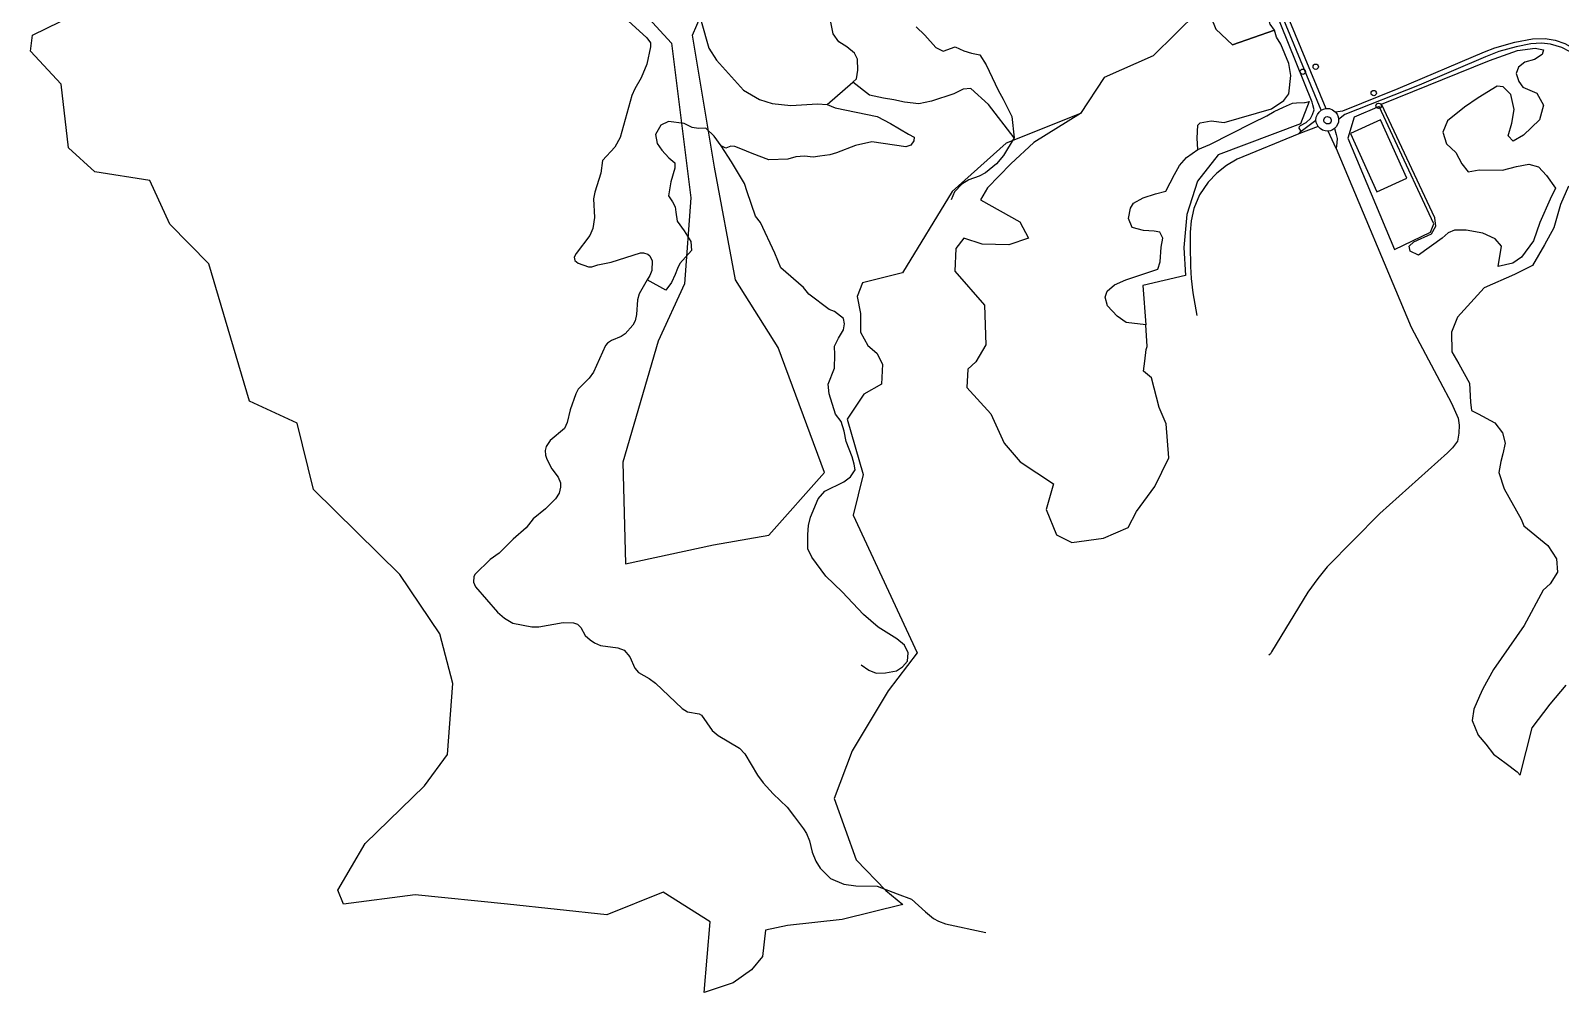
# Model space of a CAD drawing. Header units: metres. Extents: x 11276530 to 11306586, y 355867 to 367650.
# Drawn here: x 11289400 to 11292273, y 357239 to 359046 of the extents above; entities that cross this region are included whole.
import ezdxf

# ---------------------------------------------------------------- set-up
doc = ezdxf.new("R2010")
doc.units = ezdxf.units.M
for name, color, linetype in [('AMENITY', 6, 'Continuous'), ('HIGHWAY_FOOTWAY', 6, 'Continuous'), ('HIGHWAY_SECONDARY', 4, 'Continuous'), ('HIGHWAY_TERTIARY', 3, 'Continuous'), ('LANDUSE', 2, 'Continuous'), ('OSM_OTHER', 7, 'Continuous')]:
    doc.layers.add(name, color=color, linetype=linetype)

msp = doc.modelspace()

# ---------------------------------------------------------------- linework, layer by layer
at = {"layer": 'AMENITY'}
msp.add_lwpolyline([(11291833.6, 358870.7), (11291831.5, 358871.7), (11291829.8, 358873.4), (11291828.8, 358875.6), (11291828.6, 358878), (11291829.2, 358880.3), (11291830.6, 358882.2), (11291832.5, 358883.6), (11291834.6, 358884.2), (11291836.8, 358884.1), (11291838.9, 358883.4), (11291840.6, 358882.1), (11291841.8, 358880.2), (11291842.4, 358878.1), (11291842.3, 358876), (11291841.5, 358873.9), (11291840.1, 358872.2), (11291838.3, 358871), (11291836, 358870.4), (11291833.6, 358870.7)], dxfattribs=at)
at = {"layer": 'HIGHWAY_FOOTWAY'}
msp.add_lwpolyline([(11291786, 358857.2), (11291782.4, 358862.7), (11291782.9, 358865.6), (11291784.5, 358867.7), (11291795.2, 358873.3), (11291803.3, 358881), (11291807.1, 358888.2), (11291810.2, 358897.2), (11291808, 358906.1), (11291806.7, 358911.6), (11291732.2, 359095.8), (11291665.7, 359253.9), (11291638.2, 359313.6), (11291626.9, 359336.2), (11291610.8, 359354.8), (11291593.7, 359372.3), (11291582, 359386), (11291533, 359421), (11291485.6, 359443.6), (11291414, 359476.1), (11291373.3, 359496.7), (11291324.5, 359517.4), (11291306.6, 359525.5)], dxfattribs=at)
at = {"layer": 'HIGHWAY_SECONDARY'}
for points in [[(11291823.8, 358896.4), (11291679.9, 359244), (11291654.7, 359304.7), (11291629.9, 359344.4), (11291588.4, 359392.9), (11291537.6, 359427.1), (11291429.1, 359477.5), (11291319.9, 359526.6), (11291303.5, 359534.9), (11291288.4, 359545.7), (11291106.9, 359681), (11291018.7, 359751.1), (11290984.6, 359785.5), (11290981.1, 359789.6), (11290967.8, 359806.1), (11290954.4, 359820.8), (11290931.8, 359855.3), (11290891, 359928.9), (11290870.1, 359979.8), (11290861.3, 360003.2), (11290841.4, 360074.3)], [(11290853.4, 360077.1), (11290877.2, 359996), (11290880.4, 359983.2), (11290896.2, 359941.2), (11290918.6, 359902.7), (11290942.9, 359862.4), (11290970.9, 359824.2), (11290984.9, 359805), (11290987.2, 359802.4), (11291024.8, 359760.9), (11291112.8, 359688.4), (11291222.5, 359608), (11291298.5, 359555.1), (11291324.2, 359539.7), (11291433.1, 359485.8), (11291542.2, 359435.1), (11291594.6, 359399.9), (11291637.3, 359349.9), (11291662.9, 359308.9), (11291688.4, 359247.6), (11291832.5, 358899.5)], [(11291850, 358893.3), (11291864, 358895.4), (11291968, 358937.2), (11292129.9, 359005.9), (11292149.6, 359013.7), (11292187.2, 359023.9), (11292220.1, 359030.1), (11292244, 359031), (11292262.8, 359027.7), (11292281.3, 359021.5), (11292304.3, 359008.3), (11292353, 358969.8), (11292459.5, 358886.8), (11292467.3, 358882.6), (11292479, 358879.3), (11292553.3, 358867.1), (11292637.9, 358853.4), (11292688.8, 358845.1), (11292858.4, 358816.6), (11292935, 358803.8)], [(11292967.5, 358788.9), (11292955.8, 358790.9), (11292924.4, 358796.1), (11292474.1, 358871.2), (11292462.8, 358874.4), (11292452.9, 358880.4), (11292300.6, 358999), (11292289.6, 359006.4), (11292275.3, 359014.2), (11292254, 359020.5), (11292237.3, 359022.2), (11292217, 359020.8), (11292189.9, 359015.4), (11292157, 359006.4), (11292132.2, 358996.6), (11292007.7, 358943.4), (11291868, 358888.2), (11291856.3, 358878.6)], [(11291828, 358898.4), (11291832.5, 358899.5), (11291838.9, 358899.2), (11291844.9, 358897.1), (11291850, 358893.3), (11291853.4, 358889), (11291855.5, 358884), (11291856.3, 358878.6), (11291855.8, 358873.9), (11291854.3, 358869.3), (11291851.8, 358865.2), (11291848.4, 358861.8), (11291844.9, 358859.5), (11291840.9, 358857.8), (11291836.7, 358857.1), (11291831.3, 358857.3), (11291826.2, 358858.9), (11291821.6, 358861.7), (11291817.9, 358865.6), (11291815.7, 358869.3), (11291814.2, 358873.5), (11291813.7, 358877.8), (11291814.3, 358883.3), (11291816.3, 358888.5), (11291819.5, 358892.9), (11291823.8, 358896.4), (11291828, 358898.4)]]:
    msp.add_lwpolyline(points, dxfattribs=at)
at = {"layer": 'HIGHWAY_TERTIARY'}
for points in [[(11291781.6, 358852.1), (11291786, 358857.2), (11291813.7, 358877.8)], [(11291817.9, 358865.6), (11291781.6, 358852.1)], [(11291848.4, 358861.8), (11291851.5, 358850.7), (11291853.8, 358843.3), (11291852.6, 358835.1), (11291851.9, 358824.4)], [(11291781.6, 358852.1), (11291666, 358804.4), (11291645.7, 358792.5), (11291627.8, 358777.9), (11291611.3, 358761.2), (11291595.3, 358737.1), (11291584.6, 358711.4), (11291579.2, 358688.8), (11291577.8, 358667.4), (11291577.6, 358641.4), (11291578.1, 358602.7), (11291579.6, 358580.2), (11291582.8, 358553.4), (11291590, 358511)], [(11291851.9, 358824.4), (11291836.7, 358857.1)], [(11291851.9, 358824.4), (11291992.4, 358488.8), (11292046.6, 358387.3), (11292068.5, 358346.3), (11292080.5, 358318.1), (11292082.8, 358304.6), (11292082.1, 358289.5), (11292079.5, 358275), (11292070.1, 358262), (11292060.6, 358252.7), (11291933.9, 358139), (11291834.7, 358038.5), (11291817.1, 358017.1), (11291798.3, 357991.1), (11291730.5, 357879.3), (11291728.1, 357875.1), (11291725.4, 357872.6)]]:
    msp.add_lwpolyline(points, dxfattribs=at)
at = {"layer": 'LANDUSE'}
for points in [[(11291592.2, 359080.9), (11291508.3, 358998.1), (11291416.2, 358957.5), (11291371.6, 358890.4), (11291232.1, 358834.3), (11291130.7, 358743.6), (11291037.2, 358590.6), (11290962.3, 358571.9), (11290952, 358546.5), (11290958.3, 358514.7), (11290958.6, 358479.5), (11290972.4, 358454.4), (11290989.1, 358439.8), (11290999.8, 358419.5), (11290997.6, 358381.7), (11290964.6, 358362.8), (11290933.3, 358316.1), (11290963.7, 358212.4), (11290944.6, 358135.7), (11291064.6, 357877.5), (11291010.7, 357805.9), (11290942.8, 357693.4), (11290908.8, 357603.6), (11290950.2, 357488.7), (11291006, 357430.6), (11291038.1, 357404.5), (11290923.7, 357376.6), (11290821.6, 357365.2), (11290779.8, 357356.2), (11290774.4, 357306.7), (11290753.5, 357281.6), (11290719.5, 357257.7), (11290665.1, 357239.5), (11290665.1, 357239.5), (11290676.1, 357372.1), (11290587.9, 357428), (11290482, 357385.1), (11290295.3, 357405.1), (11290122.4, 357423), (11289987.3, 357405.4), (11289976.7, 357431.5), (11290028.4, 357519), (11290139.5, 357627.3), (11290183.2, 357686.4), (11290192.6, 357819.4), (11290168.4, 357912.9), (11290093.5, 358024), (11289931.2, 358184.1), (11289900.9, 358308.7), (11289811.2, 358349.6), (11289775.8, 358468.2), (11289734.4, 358607.8), (11289661.4, 358682.2), (11289623.7, 358764.5), (11289520.9, 358780.3), (11289471.2, 358825.4), (11289457.2, 358945), (11289400, 359007.3), (11289403.7, 359037.1), (11289456.3, 359063.1)], [(11290553.4, 359076.8), (11290603.6, 359022), (11290640.1, 358731.9), (11290627.9, 358570.3), (11290578.6, 358462.4), (11290512.2, 358235.5), (11290517.4, 358044.1), (11290682.5, 358080.2), (11290786.5, 358098), (11290891, 358215.7), (11290803.6, 358450.6), (11290724, 358577.5), (11290684.5, 358789.3), (11290643.1, 359037.3), (11290659.3, 359074.7)], [(11292288.2, 358753.6), (11292272.7, 358719), (11292260.7, 358675.4), (11292242.8, 358643.7), (11292220.1, 358604.9), (11292186.7, 358587.6), (11292129.4, 358562.5), (11292079.8, 358507.6), (11292068.5, 358479.5), (11292069.1, 358442.5), (11292082.2, 358419.8), (11292101.9, 358383.4), (11292103.7, 358347.8), (11292105.8, 358332), (11292118, 358326), (11292149.7, 358309), (11292163.7, 358290.5), (11292168.8, 358270.8), (11292164.9, 358250.8), (11292161, 358236.5), (11292157.1, 358215.6), (11292167, 358185.1), (11292198.9, 358128.4), (11292204, 358115.5), (11292249.4, 358078.5), (11292265.5, 358054), (11292267.3, 358028.7), (11292253.3, 358006.9), (11292240.5, 357994.9), (11292204.9, 357928.6), (11292147.3, 357846.2), (11292127, 357809.5), (11292120.7, 357795.5), (11292110.3, 357771.6), (11292107.3, 357749.8), (11292118.6, 357722.6), (11292133, 357705.6), (11292147.3, 357687.1), (11292170.9, 357669.5), (11292191.5, 357653.6), (11292197.4, 357647.7), (11292219.5, 357736.6), (11292253.6, 357780.8), (11292283.4, 357816.7)]]:
    msp.add_lwpolyline(points, dxfattribs=at)
msp.add_lwpolyline([(11291885.4, 358883.2), (11291873.8, 358843.5), (11291961.3, 358634.5), (11292029, 358667.5), (11292035, 358683), (11291932.3, 358903.2), (11291885.4, 358883.2)], close=True, dxfattribs=at)
at = {"layer": 'OSM_OTHER'}
for points in [[(11291626.6, 359307.2), (11291579.4, 359243.9), (11291566.2, 359210.4), (11291588.9, 359181.2), (11291604.5, 359144.8), (11291598.5, 359115.5), (11291625.4, 359048.6), (11291657, 359019.3), (11291735.8, 359046.5), (11291727.5, 359057.9), (11291717.6, 359097.3), (11291626.6, 359307.2)], [(11290515, 359070.5), (11290557.3, 359032.2), (11290563.8, 359022.9), (11290564.3, 359015.5), (11290557.1, 358982.6), (11290546.4, 358957), (11290534.4, 358936.5), (11290529.1, 358923.7), (11290507.2, 358844.8), (11290497.3, 358826.6), (11290473.9, 358801.9), (11290470.9, 358778), (11290459.4, 358742.4), (11290456.9, 358730.1), (11290459, 358694.8), (11290455.6, 358674.4), (11290449.9, 358661), (11290424.2, 358627.1), (11290420.8, 358620.3), (11290421.7, 358614.1), (11290428, 358608.9), (11290447.4, 358601.9), (11290453.9, 358602.3), (11290465.3, 358605.9), (11290490.5, 358610.8), (11290545.2, 358628.7), (11290551, 358628.7), (11290559.1, 358626), (11290562.8, 358622.8), (11290567.1, 358613.2), (11290566.3, 358595.2), (11290562.8, 358586.1), (11290557.7, 358577.4), (11290542.7, 358551.3), (11290539.6, 358540), (11290538.1, 358512.3), (11290535.4, 358500.9), (11290530.8, 358492.3), (11290516.3, 358476), (11290508.9, 358471.2), (11290491, 358464), (11290483.1, 358458.8), (11290479.5, 358454.3), (11290457, 358404.2), (11290448.9, 358393.2), (11290428.4, 358372.1), (11290424, 358363.8), (11290413.5, 358333.4), (11290407.6, 358310), (11290402.7, 358298.7), (11290375.5, 358276), (11290368.2, 358264.5), (11290366.4, 358257), (11290366.8, 358248.3), (11290369.3, 358240.8), (11290378.8, 358222.5), (11290390.8, 358207.1), (11290394.8, 358196.3), (11290394.9, 358188.5), (11290392.3, 358176.9), (11290385.7, 358166.4), (11290366.8, 358147.9), (11290344, 358128.8), (11290330.7, 358111.9), (11290306.1, 358090.9), (11290279.6, 358064.1), (11290263, 358052.2), (11290234.6, 358024.7), (11290232.3, 358020.8), (11290231.5, 358009.9), (11290235.4, 358001), (11290277, 357953.7), (11290289.7, 357942.1), (11290305.8, 357932.7), (11290341.1, 357925.8), (11290354.3, 357926.3), (11290399.8, 357934.3), (11290419.7, 357933.4), (11290426.8, 357931.1), (11290433.4, 357924.6), (11290441.3, 357910), (11290450.7, 357901.3), (11290459.1, 357895.9), (11290469.9, 357891.2), (11290502.9, 357886.3), (11290514.7, 357882.3), (11290525.3, 357869.6), (11290534.6, 357848.2), (11290541.8, 357840.5), (11290561.8, 357829.3), (11290573.6, 357820.3), (11290623.8, 357772.7), (11290633.6, 357766.4), (11290655.6, 357762.5), (11290660.1, 357760.2), (11290679.9, 357731.6), (11290691.1, 357721.9), (11290731.4, 357698.4), (11290741.1, 357687.2), (11290765.3, 357647.4), (11290775.9, 357633.1), (11290794.4, 357612.5), (11290821, 357587.1), (11290834.3, 357569.5), (11290851.4, 357546.7), (11290857.3, 357537.6), (11290862.7, 357524.1), (11290867.4, 357503), (11290874.7, 357486), (11290882.9, 357472.7), (11290901.8, 357453.1), (11290927.2, 357442.5), (11290949.5, 357439.4), (11290989.5, 357439.2), (11291027.4, 357424.6), (11291053.9, 357414.8), (11291080.2, 357390.9), (11291095.8, 357378.5), (11291104.6, 357373.4), (11291118, 357368.2), (11291193.5, 357351.7)], [(11290659.2, 359063.2), (11290673.5, 359012.5), (11290688.1, 358990.4), (11290738.6, 358934), (11290769, 358916.6), (11290792.3, 358908.9), (11290827.9, 358905), (11290878, 358908), (11290895.6, 358906.8), (11290910.9, 358900.5), (11290990, 358884.4), (11291014.8, 358871.5), (11291048.8, 358851.5), (11291059.3, 358845.9), (11291058.7, 358838.7), (11291053, 358830.6), (11291043.4, 358827.7), (11290979.8, 358836.6), (11290949.1, 358830), (11290913.5, 358816.3), (11290901, 358812.4), (11290882.2, 358809.7), (11290869.4, 358808), (11290853.5, 358809.7), (11290837.1, 358808.6), (11290822.2, 358804.4), (11290786.4, 358803.2), (11290754.7, 358815.1), (11290733.8, 358823.8), (11290722.5, 358828.3), (11290715, 358828.6), (11290705.4, 358825), (11290697.1, 358829.1), (11290683.6, 358847.4), (11290668.1, 358862.3), (11290654.4, 358861.7), (11290642.1, 358864.1), (11290627.5, 358871.5), (11290597.6, 358874.8), (11290583.3, 358868.3), (11290573.2, 358850.4), (11290576.4, 358833.9), (11290585.1, 358821.4), (11290598.8, 358807.1), (11290609.9, 358797.5), (11290609.9, 358787.6), (11290602.1, 358761.7), (11290597.9, 358735.4), (11290605.4, 358724.1), (11290610.5, 358714.5), (11290611.7, 358704.6), (11290614.4, 358688.2), (11290627.5, 358669.7), (11290640, 358649.7), (11290640.9, 358633), (11290619.2, 358608.2), (11290614.7, 358599.2), (11290610.5, 358587.9), (11290603.3, 358572.7), (11290592.6, 358558.3), (11290557.7, 358577.4)], [(11291592.2, 359080.9), (11291508.3, 358998.1), (11291416.2, 358957.5), (11291371.6, 358890.4), (11291283.8, 358835.4), (11291240.8, 358795.4), (11291197.2, 358750.6), (11291183.5, 358727.9), (11291257.5, 358686.7), (11291274.2, 358655.7), (11291237.2, 358643.7), (11291187, 358644.9), (11291152.4, 358655.7), (11291137.5, 358636.6), (11291135.7, 358594.2), (11291191.2, 358530.3), (11291193.6, 358455.6), (11291175.1, 358424), (11291160.2, 358410.2), (11291158.4, 358375.6), (11291203.2, 358326), (11291228.3, 358271.1), (11291258.1, 358235.9), (11291320.8, 358194.7), (11291307.1, 358146.3), (11291326.8, 358098.5), (11291355.5, 358084.2), (11291414.6, 358092.6), (11291461.1, 358112.3), (11291476.7, 358142.7), (11291511.3, 358189.3), (11291537.6, 358243.6), (11291532.2, 358307.5), (11291519.1, 358338), (11291504.7, 358393.5), (11291490.1, 358406.4), (11291492.2, 358425), (11291494.6, 358446.7), (11291496.9, 358452.8), (11291494.1, 358493), (11291457.6, 358497.7), (11291440.2, 358509.4), (11291422, 358529.1), (11291417.6, 358544.9), (11291421.7, 358556.2), (11291435.2, 358568.5), (11291456.4, 358577.7), (11291488.3, 358588.5), (11291516.7, 358598), (11291520.9, 358611.5), (11291523.3, 358639.3), (11291525.9, 358656), (11291520.6, 358667), (11291510.1, 358668.8), (11291490.1, 358670.6), (11291468.6, 358676), (11291462, 358693), (11291465.6, 358712.1), (11291471, 358722), (11291489.2, 358731.8), (11291512.2, 358739.3), (11291531.9, 358744.4), (11291548.3, 358775.7), (11291557.6, 358792.4), (11291570.7, 358807.6), (11291592.2, 358822.6), (11291590.7, 358843.5), (11291592.2, 358868), (11291596.1, 358872.4), (11291617, 358876.6), (11291641.2, 358873.3), (11291730.2, 358898.7), (11291753.2, 358914.8), (11291763, 358926.8), (11291766.3, 358961.7), (11291762.7, 358983.8), (11291747.5, 359020.2), (11291739.7, 359033.4), (11291735.8, 359046.5), (11291657, 359019.3), (11291625.4, 359048.6)], [(11290895.6, 358906.8), (11290943.8, 358948.7), (11290950.9, 358954.9), (11290953.6, 358971.6), (11290952.7, 358991.9), (11290947.3, 359003.2), (11290932.7, 359015.5), (11290918, 359024.7), (11290907, 359039.7), (11290902.5, 359061.7)], [(11291063.1, 359053.1), (11291079, 359037.3), (11291099.9, 359014.3), (11291113.6, 359007.1), (11291136.3, 359015.2), (11291152.4, 359008), (11291166.7, 359003.2), (11291182.3, 359000.2), (11291194.2, 358981.7), (11291216.9, 358934), (11291226.5, 358917.2), (11291242.6, 358884.4), (11291246.8, 358844.4), (11291227.1, 358811.5), (11291213.9, 358795.4), (11291193, 358778.7), (11291181.1, 358772.1), (11291162.1, 358765.7), (11291149, 358757.3), (11291134.9, 358743), (11291129, 358728.2)], [(11292155.6, 358602.7), (11292161.9, 358640.7), (11292150, 358654.8), (11292127.3, 358665.5), (11292095.9, 358671.2), (11292074.1, 358671.2), (11292061.9, 358665.8), (11292050.6, 358655.7), (11292006.4, 358624.3), (11291990.5, 358631.8), (11291989, 358641), (11291997.4, 358648.8), (11292030.5, 358664.3), (11292038.6, 358678.4), (11292036.8, 358694.2), (11291937.1, 358907.4), (11292139.8, 358989.8), (11292192.4, 359008.6), (11292225.2, 359013.1), (11292241.3, 359009.5), (11292238.7, 359001.1), (11292224, 358991.6), (11292205.8, 358986.2), (11292194.2, 358977.2), (11292189.4, 358965.3), (11292194.8, 358950.4), (11292201.9, 358939.3), (11292228.2, 358928), (11292241, 358905.9), (11292233.3, 358878.1), (11292203.7, 358849.2), (11292184, 358838.4), (11292174.5, 358848.3), (11292181.3, 358872.1), (11292186.1, 358897.8), (11292179.5, 358925.6), (11292165.5, 358939.9), (11292153.9, 358941.7), (11292118, 358919.3), (11292092.9, 358902), (11292061, 358876.6), (11292052, 358854.8), (11292058.6, 358833.3), (11292076.2, 358816.6), (11292087.9, 358795.4), (11292099.5, 358780.5), (11292120.4, 358784.1), (11292163.7, 358783.8), (11292190, 358790.3), (11292213.6, 358794.8), (11292231.5, 358789.7), (11292246.4, 358773.9), (11292263.7, 358750), (11292253.3, 358729.4), (11292234.2, 358685.2), (11292222.2, 358651.2), (11292199.5, 358620.4), (11292183.7, 358608.8), (11292155.6, 358602.7)], [(11291246.8, 358844.4), (11291198.7, 358907.1), (11291165.6, 358936.9), (11291151.2, 358936), (11291133.6, 358927.1), (11291091.5, 358913.3), (11291068.2, 358908.3), (11291041.3, 358911.6), (11291021.3, 358915.7), (11291001.6, 358918.7), (11290975.1, 358924.4), (11290943.8, 358948.7)], [(11291494.1, 358493), (11291457.6, 358497.7), (11291440.2, 358509.4), (11291422, 358529.1), (11291417.6, 358544.9), (11291421.7, 358556.2), (11291435.2, 358568.5), (11291456.4, 358577.7), (11291488.3, 358588.5), (11291516.7, 358598), (11291520.9, 358611.5), (11291523.3, 358639.3), (11291525.9, 358656), (11291520.6, 358667), (11291510.1, 358668.8), (11291490.1, 358670.6), (11291468.6, 358676), (11291462, 358693), (11291465.6, 358712.1), (11291471, 358722), (11291489.2, 358731.8), (11291512.2, 358739.3), (11291531.9, 358744.4), (11291548.3, 358775.7), (11291557.6, 358792.4), (11291570.7, 358807.6), (11291592.2, 358822.6), (11291614.6, 358832.1), (11291694.6, 358872.4), (11291721.2, 358885.6), (11291735, 358893.6), (11291752.6, 358901.7), (11291769.6, 358909.2), (11291777.3, 358910.4), (11291792, 358910.7), (11291793.3, 358911), (11291800.9, 358912.9), (11291784.7, 358870.4), (11291630, 358812.3), (11291591.5, 358762.9), (11291571.2, 358700.1), (11291565.8, 358638.6), (11291568.5, 358585.9), (11291488.8, 358567), (11291494.1, 358493)], [(11291934.7, 358878), (11291878.5, 358852.5), (11291928.2, 358743), (11291984.4, 358768.6), (11291934.7, 358878)], [(11290959.5, 357854.6), (11290974.2, 357844.7), (11290987.9, 357838.8), (11291005.2, 357839.6), (11291026.1, 357843.5), (11291037.5, 357850.7), (11291047, 357861.4), (11291048.2, 357877.3), (11291041.3, 357891.3), (11291026.7, 357903.5), (11290991.8, 357925.3), (11290964.3, 357949.2), (11290924.3, 357991.9), (11290893.2, 358020.9), (11290867, 358057), (11290859.5, 358072.2), (11290859.5, 358099.4), (11290861, 358116.1), (11290864.3, 358132), (11290878.9, 358166.6), (11290891.7, 358180.6), (11290927, 358198.2), (11290939.5, 358207.5), (11290948.5, 358220.6), (11290946.4, 358231.4), (11290942.8, 358245.1), (11290931.5, 358273.8), (11290927.6, 358293.8), (11290921.9, 358311.4), (11290911.8, 358325.4), (11290899.5, 358363.7), (11290898, 358381.9), (11290909.7, 358412), (11290910, 358437.1), (11290909.7, 358452.9), (11290917.1, 358468.2), (11290926.7, 358484), (11290928.5, 358495.3), (11290926.4, 358505.2), (11290909.4, 358518.3), (11290899.5, 358521.9), (11290861.6, 358550.9), (11290851.1, 358563.1), (11290809, 358600.1), (11290797.4, 358627.6), (11290770.8, 358685.5), (11290761.3, 358697.5), (11290745.7, 358742.9), (11290740.7, 358758.7), (11290715.9, 358799.6), (11290697.1, 358829.1)]]:
    msp.add_lwpolyline(points, dxfattribs=at)
for centre in [(11291813.2, 358977.9), (11291789, 358968.6), (11291922.2, 358928.4), (11291931.4, 358904.5)]:
    msp.add_circle(centre, 5, dxfattribs=at)

doc.saveas('drawing.dxf')
